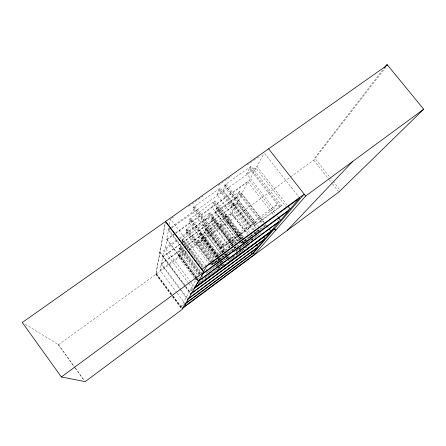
<?xml version="1.0" encoding="UTF-8"?>
<svg xmlns="http://www.w3.org/2000/svg" width="446" height="446" viewBox="0 0 446 446"><rect width="100%" height="100%" fill="white"/><g stroke="black" fill="none" stroke-linecap="round" stroke-linejoin="round"><path stroke-width="0.33" stroke-dasharray="2.23 1.67" d="M184.293 304.501L181.031 306.926L156.016 273.448L165.171 222.933M156.016 273.448L165.678 221.4M185.28 286.823L162.6 256.64L163.899 250.379L177.96 240.305M202.177 273.866L168.426 229.188L168.85 227.165M169.413 224.466L170.534 219.07L206.426 266.479M176.884 292.721L160.025 270.187L161.251 264.333L184.878 247.301M180.859 289.504L161.413 263.558L162.807 256.885L182.475 242.758M196.112 278.382L166.609 239.24L168.51 230.203L171.348 228.185M190.687 281.978L165.254 248.171L167.094 239.552L175.01 233.91M199.256 275.204L179.208 248.645L179.454 247.859L183.217 245.149M202.267 267.745L181.728 240.584L182.001 239.708L204.43 223.63L225.013 250.624M199.524 273.638L180.145 247.97L179.281 250.697L197.818 275.271M182.135 241.699L182.715 239.876L203.315 267.109M209.771 261.785L186.032 230.487L186.35 229.495L210.066 212.558L234.273 244.202M217.358 256.796L189.383 220.006L189.74 218.88L214.961 200.951L243.009 237.489L242.306 238.487L214.442 202.183L214.961 200.951M193.135 208.254L193.542 206.972L220.447 187.944L250.462 226.908L249.66 228.045L223.067 247.508L193.135 208.254L194.322 207.418L224.249 246.644M195.894 278.332L178.355 255.056L178.578 254.348L184.973 249.738M209.57 264.311L185.965 233.169L187.08 229.74L212.051 262.655M218.462 255.987L190.492 219.215L189.232 223.1L215.251 257.342L237.746 240.84L240.121 237.372L217.124 254.226L215.251 257.342M171.208 227.215L192.884 211.85L194.322 207.418M195.772 276.342L179.242 254.415L178.439 256.885L194.161 277.752M219.125 256.773L200.711 232.567L199.635 233.944L198.409 236.915L214.732 258.407M204.43 223.63L203.276 225.135L201.904 228.441L221.969 254.789M185.965 233.169L207.245 217.943L208.806 214.214L209.609 213.645L210.066 212.558M214.442 202.183L213.595 202.785L211.828 207.005L237.746 240.84M192.884 211.85L220.675 248.322L244.62 230.805L216.94 194.796L218.953 189.985L219.856 189.349L220.447 187.944M213.366 259.104L198.721 239.814L197.712 241.08L196.58 243.772L210.055 261.534M215.936 257.598L201.375 238.437L201.715 237.651L221.489 223.379L236.085 242.44M222.493 252.994L205.026 230.064L205.411 229.188L226.233 214.208L243.627 236.865M224.21 186.266L224.829 184.85L251.07 166.291L281.532 205.394L280.523 206.665L254.588 225.659L224.21 186.266L225.364 185.452L255.742 224.817M216.94 257.141L202.244 237.807L201.035 240.556L214.498 258.273M223.095 251.912L205.946 229.406L204.602 232.455L220.909 253.874M216.94 194.796L223.206 190.353L225.364 185.452M231.976 245.941L211.538 219.203L211.978 218.217L233.882 202.517L254.292 228.993M239.669 239.764L216.093 209.012L216.589 207.903L239.742 191.367L263.792 222.47M233.002 245.317L212.502 218.512L210.958 221.941L230.153 247.067M237.601 241.124L215.385 212.123L217.113 208.282L241.542 240.132M221.489 223.379L218.858 227.672L232.282 245.228M226.233 214.208L223.351 218.947L239.608 240.154M223.206 190.353L250.49 225.765L273.866 208.678L246.688 173.706L249.398 168.449L250.278 167.824L251.07 166.291M233.882 202.517L230.654 207.803L249.715 232.572M215.385 212.123L236.174 197.249L238.331 193.124L239.742 191.367M179.415 238.036L241.721 193.458L247.965 181.923L273.855 215.284M175.685 232.773L249.442 180.234L256.026 168.125L289.019 210.445M246.688 173.706L256.946 166.436L263.976 153.508M184.343 247.051L232.037 212.675L236.977 203.616L256.896 229.434M188.262 249.782L227.231 221.623L231.58 213.645L247.524 234.384M182.308 242.518L237.462 202.88L242.094 194.389L180.212 238.694M181.031 306.926L196.385 278.979M199 274.229L200.956 270.661M211.722 263.207L210.395 265.403L231.591 249.821M220.675 248.322L222.816 244.765L247.329 226.852L244.62 230.805M202.975 279.018L202.595 279.631L222.387 265.013M236.358 246.928L212.748 264.294L212.268 265.08L211.432 263.982M223.067 247.508L223.691 246.493L250.462 226.908M217.587 270.421L218.724 268.765L216.198 265.442M250.49 225.765L253.339 221.701L277.25 204.235L273.866 208.678M240.829 242.273L239.697 243.862L260.403 228.636L261.166 227.644M226.239 257.905L228.319 260.637L228.826 259.918M254.588 225.659L255.424 224.505L281.532 205.394M241.353 241.961L242.195 243.059L242.853 242.15L265.905 225.197L264.333 226.769L263.09 225.158M382.701 69.883L314.675 158.04L329.678 176.99M290.641 176.895L313.728 160.203L385.79 67.201M204.458 277.919L211.566 272.668M218.127 267.823L219.772 266.608M230.85 258.429L232.5 257.208M233.052 256.801L238.56 252.731M239.106 252.33L249.57 244.603M222.944 264.601L223.658 264.077M228.319 260.637L229.233 259.957M229.79 259.544L248.952 245.395M218.724 268.765L200.315 282.368L199.49 281.275M223.24 265.426L235.834 256.115M236.386 255.709L238.025 254.499M238.577 254.092L240.216 252.876M192.722 289.097L189.528 291.461L185.77 286.46M192.148 289.688L189.377 291.74L185.631 286.75M233.91 251.984L252.966 237.941M243.009 237.489L217.904 255.909L189.74 218.88M222.186 257.782L213.305 264.311L212.469 263.207M222.738 257.375L235.739 247.809L234.897 246.705M242.195 243.059L263.781 227.181M25.271 324.309L58.571 344.708L187.013 251.828M189.266 250.2L290.078 177.302M185.441 246.894L231.58 213.645M187.169 248.149L198.721 239.814M178.355 255.056L179.242 254.415M201.375 238.437L202.244 237.807M160.025 270.187L186.133 251.321M162.6 256.64L181.734 242.897M183.038 242.356L236.977 203.616M183.78 244.748L200.711 232.567M179.208 248.645L180.145 247.97M205.026 230.064L205.946 229.406M161.413 263.558L183.78 247.452M181.728 240.584L182.715 239.876M211.538 219.203L212.502 218.512M186.032 230.487L187.08 229.74M216.093 209.012L217.113 208.282M165.254 248.171L178.846 238.443M189.383 220.006L190.492 219.215M166.609 239.24L175.122 233.174M175.579 233.509L247.965 181.923M168.426 229.188L170.651 227.611M171.916 227.783L256.026 168.125M171.671 218.267L175.083 215.864M188.719 206.242L202.924 196.218M218.267 185.391L231.335 176.17M247.246 164.948L259.75 156.128M330.101 177.53L332.677 180.781M333.106 181.321L339.963 189.985M313.728 160.203L328.652 179.063M329.076 179.599L332.064 183.373M332.487 183.914L338.458 191.457M264.723 153.463L299.623 198.018M256.946 166.436L287.213 205.238M250.278 167.824L280.523 206.665M249.398 168.449L279.648 207.312M249.442 180.234L275.461 213.74M277.167 215.936L278.02 217.035M277.674 220.207L278.951 221.846M241.721 193.458L265.019 223.574M265.442 224.126L267.137 226.317M267.561 226.863L268.408 227.956M239.112 192.566L262.599 222.944M264.272 225.113L265.114 226.2M238.331 193.124L262.672 224.617M225.994 184.025L256.584 223.652M236.174 197.249L258.702 226.434M224.829 184.85L255.424 224.505M237.462 202.88L256.595 227.683M258.295 229.891L259.996 232.093M260.419 232.645L262.12 234.852M257.32 229.985L259.438 232.734M255.993 231.201L257.693 233.409M233.319 203.582L253.612 229.919M255.302 232.115L256.996 234.306M232.583 204.112L252.531 230.013M254.231 232.221L257.102 235.945M219.856 189.349L249.66 228.045M218.953 189.985L248.762 228.703M251.41 234.774L253.105 236.977M232.037 212.675L248.082 233.537M249.771 235.728L251.46 237.924M251.879 238.476L253.568 240.673M249.202 236.564L250.881 238.749M251.299 239.296L252.982 241.476M245.328 239.073L247.023 241.286M247.446 241.838L248.299 242.942M225.743 215.156L243.042 237.696M244.731 239.892L246.421 242.094M246.839 242.646L248.528 244.843M225.04 215.663L242.133 237.941M243.8 240.115L245.473 242.29M245.885 242.83L247.14 244.464M217.615 207.167L241.76 238.638M213.595 202.785L241.459 239.112M228.14 222.091L241.124 239.017M242.797 241.202L244.475 243.388M242.379 241.225L243.215 242.312M227.231 221.623L240.689 239.167M242.368 241.364L244.051 243.555M244.475 244.107L246.153 246.298M216.589 207.903L240.734 239.39M241.275 242.329L242.106 243.416M242.524 243.956L244.191 246.136M237.751 244.614L239.418 246.794M239.837 247.34L241.503 249.515M241.922 250.061L243.17 251.695M221.049 224.232L235.421 243.009M237.11 245.216L238.805 247.43M239.229 247.982L240.918 250.189M241.342 250.741L242.607 252.397M220.38 224.717L235.031 243.862M236.709 246.053L238.381 248.238M238.8 248.784L240.478 250.975M212.948 217.52L233.503 244.391M235.181 246.588L236.023 247.686M209.609 213.645L233.213 244.503M211.978 218.217L232.539 245.105M234.217 247.296L235.053 248.394M208.806 214.214L233.269 246.203M234.111 247.301L234.942 248.394M233.96 247.418L234.797 248.517M235.215 249.069L236.893 251.26M237.311 251.806L238.571 253.456M231.825 249.253L233.492 251.438M207.245 217.943L230.755 248.723M194.74 206.124L224.884 245.623M193.542 206.972L223.691 246.493M226.696 252.826L227.532 253.93M204.028 224.589L224.494 251.433M226.167 253.623L227.834 255.814M206.331 228.525L225.146 253.205M225.565 253.757L227.237 255.948M227.655 256.5L229.328 258.691M203.276 225.135L224.639 253.172M225.063 253.718L227.917 257.465M224.767 254.103L225.604 255.201M226.022 255.753L227.7 257.95M205.411 229.188L222.972 252.235M224.645 254.432L226.317 256.628M226.735 257.175L228.408 259.371M222.911 253.54L224.572 255.72M222.387 255.335L224.472 258.083M222.582 256.071L223.418 257.169M223.836 257.716L225.509 259.912M190.86 218.083L219.019 255.095M219.543 257.325L220.798 258.975M222.47 261.178L223.73 262.828M200.354 233.431L218.663 257.509M219.081 258.056L221.16 260.793M221.578 261.339L223.24 263.53M202.595 237.016L217.23 256.266M218.902 258.468L220.575 260.67M220.993 261.217L221.829 262.32M223.507 264.517L224.762 266.167M199.635 233.944L217.224 257.074M217.642 257.626L219.315 259.828M219.733 260.38L221.411 262.582M217.364 257.693L219.042 259.901M201.715 237.651L216.36 256.907M218.033 259.109L219.705 261.311M220.123 261.863L221.796 264.065M222.214 264.612L223.886 266.814M217.603 259.789L219.265 261.98M219.683 262.527L221.344 264.718M221.762 265.264L223.011 266.909M216.405 260.609L217.241 261.713M217.659 262.265L219.337 264.467M216.182 260.486L217.024 261.596M219.543 264.918L221.227 267.132M215.044 261.306L216.717 263.514M217.135 264.065L218.808 266.268M219.226 266.82L220.48 268.47M198.392 240.589L213.796 260.882M214.214 261.428L216.293 264.171M216.711 264.718L218.373 266.914M218.791 267.461L220.04 269.105M197.712 241.08L213.26 261.568M213.679 262.12L214.52 263.229M187.404 228.742L212.536 261.869M212.959 262.421L213.796 263.525M186.35 229.495L211.488 262.638M211.911 263.19L212.748 264.294M211.739 263.753L212.58 264.863M215.106 268.197L216.789 270.415M182.994 238.995L203.722 266.39M205.796 269.128L207.039 270.772M182.001 239.708L202.729 267.115M168.51 230.203L201.575 273.983M180.396 247.184L200.131 273.32M202.233 276.096L203.493 277.769M179.454 247.859L199.256 274.095M198.23 275.818L199.468 277.457M179.47 253.702L197.193 277.2M197.6 277.746L198.425 278.839M200.076 281.025L201.726 283.21M196.184 276.888L197.834 279.079M178.578 254.348L196.301 277.858M196.714 278.404L197.952 280.043M199.596 282.229L200.834 283.868M167.094 239.552L196.413 278.449M196.831 279.006L198.503 281.225M196.524 278.928L198.186 281.136M196.312 278.889L197.149 279.993M198.821 282.212L200.488 284.431M194.573 278.304L197.054 281.599M197.472 282.145L198.71 283.795M191.1 282.53L194.852 287.519M163.899 250.379L188.591 283.232M189.009 283.784L193.196 289.354M159.902 251.996L185.352 285.903M159.83 252.38L185.213 286.193M185.569 287.241L190.687 294.025M181.271 290.056L187.889 298.887M161.251 264.333L187.565 299.45M177.296 293.273L185.112 303.715M156.195 273.314L172.875 295.631M173.288 296.189L181.907 307.718M156.028 274.234L172.29 295.999M172.708 296.557L181.879 308.838M155.849 274.368L172.089 296.105M172.502 296.662L181.661 308.922M58.571 344.708L75.101 367.643M75.502 368.201L84.773 381.068M57.947 344.329L74.61 367.448M75.017 368.011L83.959 380.416M206.877 272.601L206.453 273.286L228.67 256.913L229.216 256.132L206.877 272.601M236.731 250.591L236.146 251.399L257.838 235.404L258.546 234.512L236.731 250.591"/><path stroke-width="0.67" d="M203.488 271.592L206.426 266.479L299.623 198.018L290.195 209.062L202.74 273.454M198.877 279.937L198.186 281.136L280.579 220.33L289.019 210.445L201.993 274.535L201.302 275.74M387.496 64.999L165.678 221.4L203.939 272.015L182.258 309.346L85.175 381.625L61.364 376.959L22.3 322.486L165.416 221.584L203.677 272.211M383.978 68.232L386.955 64.375L423.683 109.231L338.882 191.992L182.436 308.42M185.112 303.715L252.04 253.975L257.593 247.48L187.565 299.45M187.889 298.887L258.212 246.71L264.523 239.324L190.687 294.025M190.581 293.914L265.097 238.71L271.017 231.786L193.759 288.941M185.363 303.704L253.573 253.01L304.189 194.144L201.609 269.473M253.685 255.396L305.672 196.034L423.7 109.214M287.302 230.381L352.669 161.469M182.765 307.801L254.605 254.354L253.573 253.01M194.93 287.625L274.251 228.96L275.466 230.526M61.364 376.959L203.939 272.015M268.62 148.813L305.672 196.034M288.066 206.331L290.195 209.062M278.449 217.581L280.579 220.33M275.845 230.097L274.63 228.525L194.852 287.519L198.503 281.225L278.951 221.846L270.951 231.245L269.256 229.054M263.82 237.055L265.097 238.71M256.522 244.514L258.212 246.71M250.78 252.33L252.04 253.975M184.806 304.116L185.848 305.51M182.252 308.186L182.637 308.699"/></g></svg>
